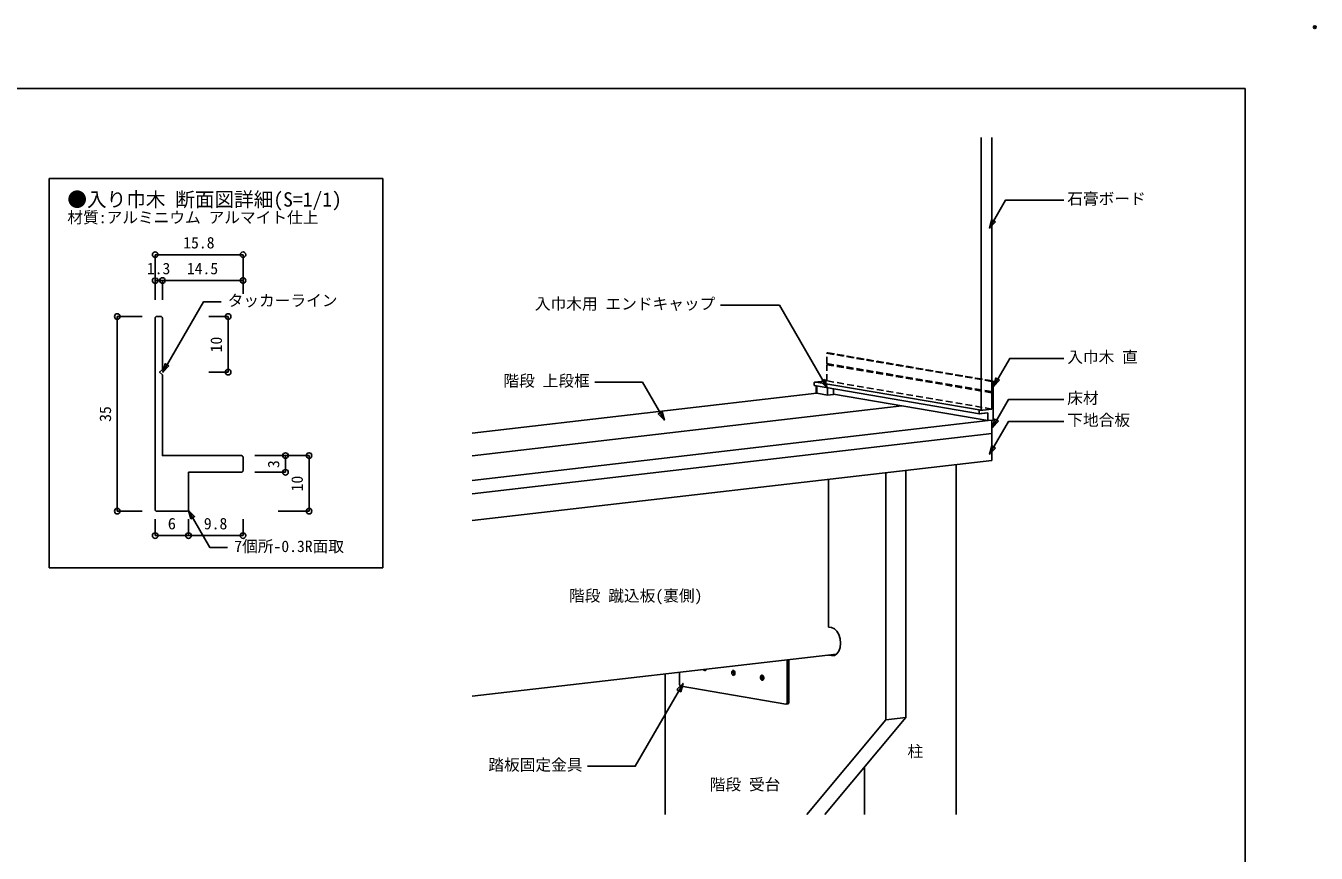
# Model space of a CAD drawing. Units: millimetres on the paper, with parts at other scales. Extents: x -210 to 210, y -149 to 149.
# Drawn here: x -21.8 to 210.2, y 0 to 148.8 of the extents above; entities that cross this region are included whole.
import ezdxf
from ezdxf.enums import TextEntityAlignment as Align

# ---------------------------------------------------------------- set-up
doc = ezdxf.new("R2010")
doc.units = ezdxf.units.MM
doc.header["$PDMODE"] = 32
doc.header["$PDSIZE"] = 0.5
doc.linetypes.add('DASHED1', pattern=[1.8, 1.2, -0.6])
for name, color, linetype in [('0-0', 7, 'Continuous'), ('1-0', 5, 'DASHED1'), ('1-1', 5, 'Continuous'), ('3-0', 6, 'Continuous'), ('4-0', 7, 'Continuous'), ('4-1', 4, 'Continuous')]:
    doc.layers.add(name, color=color, linetype=linetype)
doc.styles.add('ＭＳ ゴシック', font='')
doc.styles.get('ＭＳ ゴシック').set_extended_font_data('MS Gothic')

msp = doc.modelspace()

# ---------------------------------------------------------------- linework, layer by layer
at = {"layer": '0-0', "color": 2}
for p in [(-197.5, 137.5), (197.5, -137.5)]:
    msp.add_line(p, (197.5, 137.5), dxfattribs=at)
at = {"layer": '0-0'}
msp.add_point((210, 148.5), dxfattribs=at)
at = {"layer": '1-0'}
for p, q in [((122.281, 89.875), (122.284, 89.894)), ((122.281, 89.875), (151.945, 84.815)), ((122.281, 88.027), (122.281, 89.875)), ((122.284, 89.894), (122.29, 89.911)), ((122.29, 89.911), (122.301, 89.926)), ((122.301, 89.926), (122.314, 89.936)), ((122.314, 89.936), (122.328, 89.94)), ((122.328, 89.94), (122.438, 89.953)), ((122.328, 89.94), (151.992, 84.88)), ((122.438, 89.953), (152.102, 84.893)), ((122.438, 89.953), (122.452, 89.952)), ((122.452, 89.952), (152.116, 84.892)), ((122.281, 88.027), (151.945, 82.967)), ((122.36, 87.935), (122.281, 88.027)), ((122.281, 87.826), (122.36, 87.935)), ((122.281, 87.826), (151.945, 82.766)), ((122.281, 84.913), (122.281, 87.826)), ((122.36, 87.935), (152.023, 82.875)), ((120.057, 84.656), (122.281, 84.913)), ((151.945, 79.853), (122.281, 84.913)), ((151.945, 84.815), (151.947, 84.834)), ((151.945, 82.967), (151.945, 84.815)), ((151.947, 84.834), (151.954, 84.851)), ((151.954, 84.851), (151.964, 84.866)), ((151.964, 84.866), (151.978, 84.876)), ((151.978, 84.876), (151.992, 84.88)), ((151.992, 84.88), (152.102, 84.893)), ((152.102, 84.893), (152.116, 84.892)), ((152.116, 84.892), (152.129, 84.885)), ((152.129, 84.885), (152.14, 84.873)), ((152.14, 84.873), (152.146, 84.857)), ((152.146, 84.857), (152.149, 84.838)), ((152.149, 84.838), (152.149, 77.928)), ((151.945, 82.967), (152.023, 82.875)), ((152.023, 82.875), (151.945, 82.766)), ((151.945, 82.766), (151.945, 79.853)), ((149.674, 79.53), (149.677, 79.549)), ((149.674, 79.048), (149.674, 79.53)), ((149.677, 79.03), (149.674, 79.048)), ((149.677, 79.549), (149.683, 79.567)), ((149.683, 79.014), (149.677, 79.03)), ((149.683, 79.567), (149.694, 79.581)), ((149.694, 79.002), (149.683, 79.014)), ((149.694, 79.581), (149.707, 79.591)), ((149.707, 78.995), (149.694, 79.002)), ((149.707, 79.591), (149.721, 79.596)), ((149.721, 78.993), (149.707, 78.995)), ((149.721, 79.596), (151.945, 79.853)), ((151.209, 79.165), (149.721, 78.993)), ((151.209, 77.82), (151.209, 79.165)), ((151.211, 77.801), (151.209, 77.82)), ((151.218, 77.785), (151.211, 77.801)), ((151.228, 77.773), (151.218, 77.785)), ((151.241, 77.766), (151.228, 77.773)), ((151.256, 77.765), (151.241, 77.766)), ((152.102, 77.863), (151.256, 77.765)), ((152.116, 77.867), (152.102, 77.863)), ((152.129, 77.877), (152.116, 77.867)), ((152.14, 77.892), (152.129, 77.877)), ((152.146, 77.909), (152.14, 77.892)), ((152.149, 77.928), (152.146, 77.909))]:
    msp.add_line(p, q, dxfattribs=at)
at = {"layer": '1-0', "color": 7, "linetype": 'Continuous'}
for p, q in [((120.01, 84.59), (120.013, 84.609)), ((120.01, 84.108), (120.01, 84.59)), ((120.01, 84.108), (120.013, 84.09)), ((120.013, 84.609), (120.019, 84.627)), ((120.013, 84.09), (120.019, 84.074)), ((120.019, 84.627), (120.03, 84.641)), ((120.019, 84.074), (120.03, 84.062)), ((120.03, 84.641), (120.043, 84.651)), ((120.03, 84.062), (120.043, 84.054)), ((120.043, 84.651), (120.057, 84.656)), ((120.043, 84.054), (149.707, 78.995)), ((120.057, 84.656), (120.324, 84.687)), ((120.449, 83.985), (120.449, 82.692)), ((122.384, 82.362), (122.384, 83.655)), ((151.945, 84.921), (152.116, 84.892)), ((151.947, 84.834), (151.945, 84.815)), ((151.945, 84.815), (151.945, 82.967)), ((151.954, 84.851), (151.947, 84.834)), ((151.964, 84.866), (151.954, 84.851)), ((151.978, 84.876), (151.964, 84.866)), ((151.992, 84.88), (151.978, 84.876)), ((152.102, 84.893), (151.992, 84.88)), ((152.116, 84.892), (152.102, 84.893)), ((152.129, 84.885), (152.116, 84.892)), ((152.14, 84.873), (152.129, 84.885)), ((152.146, 84.857), (152.14, 84.873)), ((152.149, 84.838), (152.146, 84.857)), ((152.149, 77.928), (152.149, 84.838)), ((120.449, 82.692), (122.384, 82.362)), ((122.384, 82.362), (123.48, 82.489)), ((123.48, 82.489), (123.48, 83.468)), ((123.48, 82.501), (151.241, 77.766)), ((151.945, 82.967), (152.023, 82.875)), ((151.945, 82.889), (152.023, 82.875)), ((152.023, 82.875), (151.945, 82.766)), ((151.945, 82.766), (151.945, 79.853)), ((149.677, 79.549), (149.674, 79.53)), ((149.674, 79.53), (149.674, 79.048)), ((149.674, 79.048), (149.677, 79.03)), ((149.683, 79.567), (149.677, 79.549)), ((149.677, 79.03), (149.683, 79.014)), ((149.694, 79.581), (149.683, 79.567)), ((149.683, 79.014), (149.694, 79.002)), ((149.707, 79.591), (149.694, 79.581)), ((149.694, 79.002), (149.707, 78.995)), ((149.721, 79.596), (149.707, 79.591)), ((149.707, 78.995), (149.721, 78.993)), ((151.945, 79.853), (149.721, 79.596)), ((149.721, 78.993), (151.209, 79.165)), ((151.209, 79.165), (151.209, 77.82)), ((151.209, 77.82), (151.211, 77.801)), ((151.211, 77.801), (151.218, 77.785)), ((151.218, 77.785), (151.228, 77.773)), ((151.228, 77.773), (151.241, 77.766)), ((151.241, 77.766), (151.256, 77.765)), ((151.256, 77.765), (152.102, 77.863)), ((152.102, 77.863), (152.116, 77.867)), ((152.116, 77.867), (152.129, 77.877)), ((152.129, 77.877), (152.14, 77.892)), ((152.14, 77.892), (152.146, 77.909)), ((152.146, 77.909), (152.149, 77.928))]:
    msp.add_line(p, q, dxfattribs=at)
at = {"layer": '1-1'}
for p, q in [((149.987, 79.627), (149.987, 128.698)), ((151.945, 84.815), (151.945, 128.698)), ((120.324, 84.687), (149.987, 79.627)), ((120.324, 82.678), (120.324, 84.007)), ((120.449, 82.692), (58.476, 75.523)), ((151.945, 82.766), (151.945, 82.967)), ((58.476, 71.462), (135.775, 80.404)), ((58.476, 67.032), (151.256, 77.765)), ((151.945, 77.844), (151.945, 70.613)), ((58.476, 64.621), (151.945, 75.434)), ((151.945, 70.613), (58.476, 59.8)), ((145.497, 6.968), (145.497, 69.867)), ((132.866, 23.979), (132.866, 68.406)), ((136.468, 24.396), (136.468, 68.823)), ((122.548, 67.212), (122.548, 40.649)), ((122.548, 40.649), (123.129, 40.55)), ((123.129, 40.55), (123.627, 40.342)), ((123.627, 40.342), (124.076, 39.909)), ((124.076, 39.909), (124.433, 39.293)), ((124.433, 39.293), (124.662, 38.554)), ((124.662, 38.554), (124.741, 37.764)), ((124.741, 37.764), (124.662, 37.002)), ((58.476, 28.215), (123.993, 35.794)), ((115.455, 27.195), (115.455, 34.807)), ((122.548, 35.627), (123.129, 35.528)), ((123.129, 35.528), (123.666, 35.59)), ((123.627, 35.566), (123.129, 35.528)), ((124.076, 35.846), (123.627, 35.566)), ((124.433, 36.341), (124.076, 35.846)), ((124.662, 37.002), (124.433, 36.341)), ((95.796, 30.459), (95.796, 32.532)), ((100.103, 33.031), (100.123, 32.99)), ((100.123, 32.99), (100.21, 32.897)), ((100.21, 32.897), (100.31, 32.853)), ((100.31, 32.853), (100.409, 32.863)), ((100.409, 32.863), (100.496, 32.927)), ((100.417, 33.067), (100.436, 33.027)), ((100.436, 33.027), (100.509, 32.949)), ((100.496, 32.927), (100.561, 33.036)), ((100.561, 33.036), (100.573, 33.085)), ((105.183, 32.552), (105.217, 32.694)), ((105.183, 32.395), (105.183, 32.552)), ((105.282, 32.803), (105.217, 32.694)), ((105.369, 32.866), (105.282, 32.803)), ((105.469, 32.877), (105.369, 32.866)), ((105.568, 32.833), (105.469, 32.877)), ((105.531, 32.73), (105.496, 32.588)), ((105.496, 32.588), (105.496, 32.431)), ((105.582, 32.817), (105.531, 32.73)), ((105.655, 32.739), (105.568, 32.833)), ((105.72, 32.608), (105.655, 32.739)), ((105.754, 32.455), (105.72, 32.608)), ((115.142, 27.159), (115.142, 34.77)), ((93.207, 6.968), (93.207, 32.233)), ((95.808, 30.333), (95.796, 30.459)), ((95.845, 30.215), (95.808, 30.333)), ((95.902, 30.116), (95.845, 30.215)), ((105.183, 32.395), (105.217, 32.242)), ((105.217, 32.242), (105.282, 32.11)), ((105.282, 32.11), (105.369, 32.017)), ((105.369, 32.017), (105.469, 31.973)), ((105.469, 31.973), (105.568, 31.983)), ((105.496, 32.431), (105.531, 32.278)), ((105.531, 32.278), (105.595, 32.147)), ((105.568, 31.983), (105.655, 32.047)), ((105.595, 32.147), (105.668, 32.069)), ((105.655, 32.047), (105.72, 32.156)), ((105.72, 32.156), (105.754, 32.298)), ((105.754, 32.298), (105.754, 32.455)), ((110.342, 31.672), (110.376, 31.814)), ((110.342, 31.515), (110.342, 31.672)), ((110.342, 31.515), (110.376, 31.362)), ((110.441, 31.923), (110.376, 31.814)), ((110.376, 31.362), (110.441, 31.23)), ((110.528, 31.986), (110.441, 31.923)), ((110.441, 31.23), (110.528, 31.137)), ((110.628, 31.997), (110.528, 31.986)), ((110.528, 31.137), (110.628, 31.093)), ((110.727, 31.953), (110.628, 31.997)), ((110.628, 31.093), (110.727, 31.103)), ((110.69, 31.85), (110.655, 31.708)), ((110.655, 31.708), (110.655, 31.551)), ((110.655, 31.551), (110.69, 31.398)), ((110.741, 31.937), (110.69, 31.85)), ((110.69, 31.398), (110.754, 31.267)), ((110.814, 31.859), (110.727, 31.953)), ((110.727, 31.103), (110.814, 31.167)), ((110.754, 31.267), (110.827, 31.189)), ((110.879, 31.728), (110.814, 31.859)), ((110.814, 31.167), (110.879, 31.276)), ((110.913, 31.575), (110.879, 31.728)), ((110.879, 31.276), (110.913, 31.418)), ((110.913, 31.418), (110.913, 31.575)), ((95.974, 30.047), (95.902, 30.116)), ((96.054, 30.013), (95.974, 30.047)), ((114.884, 26.801), (96.054, 30.013)), ((114.963, 26.807), (114.884, 26.801)), ((114.963, 26.807), (115.035, 26.852)), ((115.277, 26.844), (114.963, 26.807)), ((115.035, 26.852), (115.092, 26.931)), ((115.092, 26.931), (115.129, 27.037)), ((115.129, 27.037), (115.142, 27.159)), ((115.142, 27.159), (115.455, 27.195)), ((115.349, 26.888), (115.277, 26.844)), ((115.406, 26.968), (115.349, 26.888)), ((115.442, 27.073), (115.406, 26.968)), ((115.455, 27.195), (115.442, 27.073)), ((118.674, 6.968), (132.866, 23.979)), ((121.929, 6.968), (136.468, 24.396)), ((132.866, 23.979), (136.468, 24.396)), ((129.052, 6.968), (129.052, 15.507))]:
    msp.add_line(p, q, dxfattribs=at)
at = {"layer": '3-0'}
for points in [[(164.898, 117.416), (154.397, 117.416), (151.491, 112.383)], [(103.128, 98.532), (113.732, 98.532), (122.329, 83.641)], [(164.898, 88.949), (155.144, 88.949), (152.238, 83.917)], [(80.551, 84.689), (89.124, 84.689), (93.062, 77.869)], [(164.898, 81.587), (154.932, 81.587), (152.026, 76.554)], [(164.898, 77.635), (154.932, 77.635), (151.516, 71.719)], [(79.247, 15.642), (87.82, 15.642), (96.418, 30.533)]]:
    msp.add_lwpolyline(points, dxfattribs=at)
for points in [[(152.59, 113.482), (151.491, 112.383), (151.894, 113.884)], [(121.927, 85.142), (122.329, 83.641), (121.23, 84.74)], [(153.337, 85.015), (152.238, 83.917), (152.64, 85.417)], [(92.66, 79.37), (93.062, 77.869), (91.963, 78.968)], [(153.125, 77.653), (152.026, 76.554), (152.428, 78.055)], [(152.615, 72.818), (151.516, 71.719), (151.918, 73.22)], [(95.319, 29.434), (96.418, 30.533), (96.016, 29.032)]]:
    msp.add_lwpolyline(points, close=True, dxfattribs=at)
at = {"layer": '4-0', "color": 3}
for p, q in [((-17.545, 51.273), (-17.545, 121.273)), ((-17.545, 121.273), (42.455, 121.273)), ((42.455, 51.273), (42.455, 121.273)), ((-17.545, 51.273), (42.455, 51.273))]:
    msp.add_line(p, q, dxfattribs=at)
at = {"layer": '4-0', "color": 6}
for points in [[(13.348, 99.121), (10.173, 99.121), (2.885, 86.498)], [(14.538, 54.929), (11.363, 54.929), (7.503, 61.614)]]:
    msp.add_lwpolyline(points, dxfattribs=at)
for points in [[(3.984, 87.596), (2.885, 86.498), (3.287, 87.998)], [(7.905, 60.113), (7.503, 61.614), (8.601, 60.516)]]:
    msp.add_lwpolyline(points, close=True, dxfattribs=at)
at = {"layer": '4-1'}
for p, q in [((17.303, 107.603), (1.503, 107.603)), ((17.303, 99.465), (17.303, 107.603)), ((1.503, 99.465), (1.503, 102.961)), ((1.503, 102.961), (2.803, 102.961)), ((2.803, 99.465), (2.803, 102.961)), ((17.303, 99.465), (17.303, 102.961)), ((-0.805, 96.484), (-5.305, 96.484)), ((-5.305, 61.484), (-5.305, 96.484)), ((11.142, 96.484), (14.638, 96.484)), ((14.638, 86.484), (14.638, 96.484)), ((11.142, 86.484), (14.638, 86.484)), ((19.409, 71.484), (24.945, 71.484)), ((24.945, 68.484), (24.945, 71.484)), ((29.179, 61.484), (29.179, 71.484)), ((19.409, 68.484), (24.945, 68.484)), ((-0.805, 61.484), (-5.305, 61.484)), ((23.643, 61.484), (29.179, 61.484)), ((1.503, 60.069), (1.503, 57.099)), ((7.503, 60.069), (7.503, 57.099)), ((7.503, 60.069), (7.503, 57.099)), ((1.503, 57.099), (7.503, 57.099))]:
    msp.add_line(p, q, dxfattribs=at)
for centre in [(17.303, 107.603), (1.503, 102.961), (2.803, 102.961), (17.303, 102.961), (-5.305, 96.484), (14.638, 86.484), (24.945, 71.484), (29.179, 71.484), (24.945, 68.484), (-5.305, 61.484), (29.179, 61.484), (1.503, 57.099), (7.503, 57.099), (7.503, 57.099)]:
    msp.add_circle(centre, 0.5, dxfattribs=at)

# ---------------------------------------------------------------- texts
at = {"layer": '3-0', "color": 7, "style": 'ＭＳ ゴシック'}
for s, p in [('石膏ボード', (165.493, 116.005)), ('入巾木用 エンドキャップ', (69.767, 97.121)), ('入巾木 直', (165.493, 87.538)), ('階段 上段框', (64.123, 83.278)), ('床材', (165.493, 80.176)), ('下地合板', (165.493, 76.224)), ('階段 蹴込板(裏側)', (75.922, 44.638)), ('柱', (136.771, 16.664)), ('踏板固定金具', (61.408, 14.231)), ('階段 受台', (101.215, 10.692))]:
    msp.add_text(s, height=2.069, dxfattribs=at).set_placement(p, align=Align.BOTTOM_LEFT)

# ---------------------------------------------------------------- wipeouts: each hides what was drawn before it
for points in [[(-14.281, 115.464), (-14.281, 118.992), (35.179, 118.992), (35.179, 115.464)], [(15.728, 53.518), (15.728, 56.34), (35.794, 56.34), (35.794, 53.518)]]:
    msp.add_wipeout(points)

# ---------------------------------------------------------------- next in the draw order: linework, layer by layer
at = {"layer": '4-1'}
for p, q in [((17.303, 60.069), (17.303, 57.099)), ((17.303, 57.099), (7.503, 57.099))]:
    msp.add_line(p, q, dxfattribs=at)
msp.add_circle((17.303, 57.099), 0.5, dxfattribs=at)

# ---------------------------------------------------------------- next in the draw order: texts
at = {"layer": '4-0', "style": 'ＭＳ ゴシック'}
for s, height, p in [('●入り巾木 断面図詳細(S=1/1)', 2.586, (-14.281, 115.464)), ('7個所-0.3R面取', 2.069, (15.728, 53.518))]:
    msp.add_text(s, height=height, dxfattribs=at).set_placement(p, align=Align.BOTTOM_LEFT)

# ---------------------------------------------------------------- next in the draw order: wipeouts: each hides what was drawn before it
at = {"color": 7}
for points in [[(6.552, 108.103), (6.552, 110.925), (12.253, 110.925), (12.253, 108.103)], [(0.008, 103.461), (0.008, 106.283), (4.298, 106.283), (4.298, 103.461)], [(14.138, 90.044), (11.315, 90.044), (11.315, 92.923), (14.138, 92.923)], [(-5.805, 77.544), (-8.628, 77.544), (-8.628, 80.423), (-5.805, 80.423)], [(24.445, 69.25), (21.623, 69.25), (21.623, 70.717), (24.445, 70.717)], [(28.679, 65.044), (25.857, 65.044), (25.857, 67.923), (28.679, 67.923)]]:
    msp.add_wipeout(points, dxfattribs=at)
msp.add_wipeout([(34.604, 100.532), (34.604, 97.71), (14.538, 97.71), (14.538, 100.532)])

# ---------------------------------------------------------------- next in the draw order: linework, layer by layer
at = {"layer": '4-0', "color": 5}
for points in [[(2.803, 96.184), (2.797, 96.242), (2.78, 96.298), (2.752, 96.35), (2.715, 96.396), (2.669, 96.433), (2.618, 96.461), (2.561, 96.478), (2.503, 96.484), (1.803, 96.484), (1.744, 96.478), (1.688, 96.461), (1.636, 96.433), (1.591, 96.396), (1.553, 96.35), (1.526, 96.298), (1.509, 96.242), (1.503, 96.184), (1.503, 61.784), (1.509, 61.725), (1.526, 61.669), (1.553, 61.617), (1.591, 61.571), (1.636, 61.534), (1.688, 61.506), (1.744, 61.489), (1.803, 61.484), (7.203, 61.484), (7.261, 61.489), (7.318, 61.506), (7.369, 61.534), (7.415, 61.571), (7.452, 61.617), (7.48, 61.669), (7.497, 61.725), (7.503, 61.784), (7.503, 68.484), (17.003, 68.484), (17.061, 68.489), (17.118, 68.506)], [(17.118, 68.506), (17.169, 68.534), (17.215, 68.571), (17.252, 68.617), (17.28, 68.669), (17.297, 68.725), (17.303, 68.784), (17.303, 71.184), (17.297, 71.242), (17.28, 71.298), (17.252, 71.35), (17.215, 71.396), (17.169, 71.433), (17.118, 71.461), (17.061, 71.478), (17.003, 71.484), (2.803, 71.484), (2.803, 85.984), (2.303, 86.484), (2.803, 86.984), (2.803, 96.184)]]:
    msp.add_lwpolyline(points, dxfattribs=at)
at = {"layer": '4-1'}
for p, q in [((1.503, 99.465), (1.503, 107.603)), ((2.803, 99.465), (2.803, 102.961)), ((17.303, 102.961), (2.803, 102.961)), ((23.643, 71.484), (29.179, 71.484))]:
    msp.add_line(p, q, dxfattribs=at)
for centre in [(1.503, 107.603), (2.803, 102.961), (14.638, 96.484)]:
    msp.add_circle(centre, 0.5, dxfattribs=at)

# ---------------------------------------------------------------- next in the draw order: texts
at = {"layer": '4-0', "style": 'ＭＳ ゴシック'}
msp.add_text('タッカーライン', height=2.069, dxfattribs=at).set_placement((14.538, 97.71), align=Align.BOTTOM_LEFT)
at = {"layer": '4-1', "style": 'ＭＳ ゴシック'}
for s, p in [('15.8', (6.552, 108.103)), ('1.3', (0.008, 103.461))]:
    msp.add_text(s, height=2.069, dxfattribs=at).set_placement(p, align=Align.BOTTOM_LEFT)
for s, p in [('10', (14.138, 90.044)), ('35', (-5.805, 77.544)), ('3', (24.445, 69.25)), ('10', (28.679, 65.044))]:
    msp.add_text(s, height=2.069, rotation=90, dxfattribs=at).set_placement(p, align=Align.BOTTOM_LEFT)

# ---------------------------------------------------------------- next in the draw order: wipeouts: each hides what was drawn before it
msp.add_wipeout([(-14.281, 112.642), (-14.281, 115.464), (30.931, 115.464), (30.931, 112.642)])

# ---------------------------------------------------------------- next in the draw order: texts
at = {"layer": '4-0', "style": 'ＭＳ ゴシック'}
msp.add_text('材質:アルミニウム アルマイト仕上', height=2.069, dxfattribs=at).set_placement((-14.281, 112.642), align=Align.BOTTOM_LEFT)

# ---------------------------------------------------------------- next in the draw order: wipeouts: each hides what was drawn before it
at = {"color": 7}
for points in [[(7.202, 103.461), (7.202, 106.283), (12.903, 106.283), (12.903, 103.461)], [(3.769, 57.599), (3.769, 60.421), (5.237, 60.421), (5.237, 57.599)], [(10.258, 57.599), (10.258, 60.421), (14.548, 60.421), (14.548, 57.599)]]:
    msp.add_wipeout(points, dxfattribs=at)

# ---------------------------------------------------------------- next in the draw order: texts
at = {"layer": '4-1', "style": 'ＭＳ ゴシック'}
for s, p in [('14.5', (7.202, 103.461)), ('9.8', (10.258, 57.599))]:
    msp.add_text(s, height=2.069, dxfattribs=at).set_placement(p, align=Align.BOTTOM_LEFT)
at = {"layer": '4-1', "style": 'ＭＳ ゴシック', "width": 1.05}
msp.add_text('6', height=2.069, dxfattribs=at).set_placement((3.769, 57.599), align=Align.BOTTOM_LEFT)

doc.saveas('drawing.dxf')
